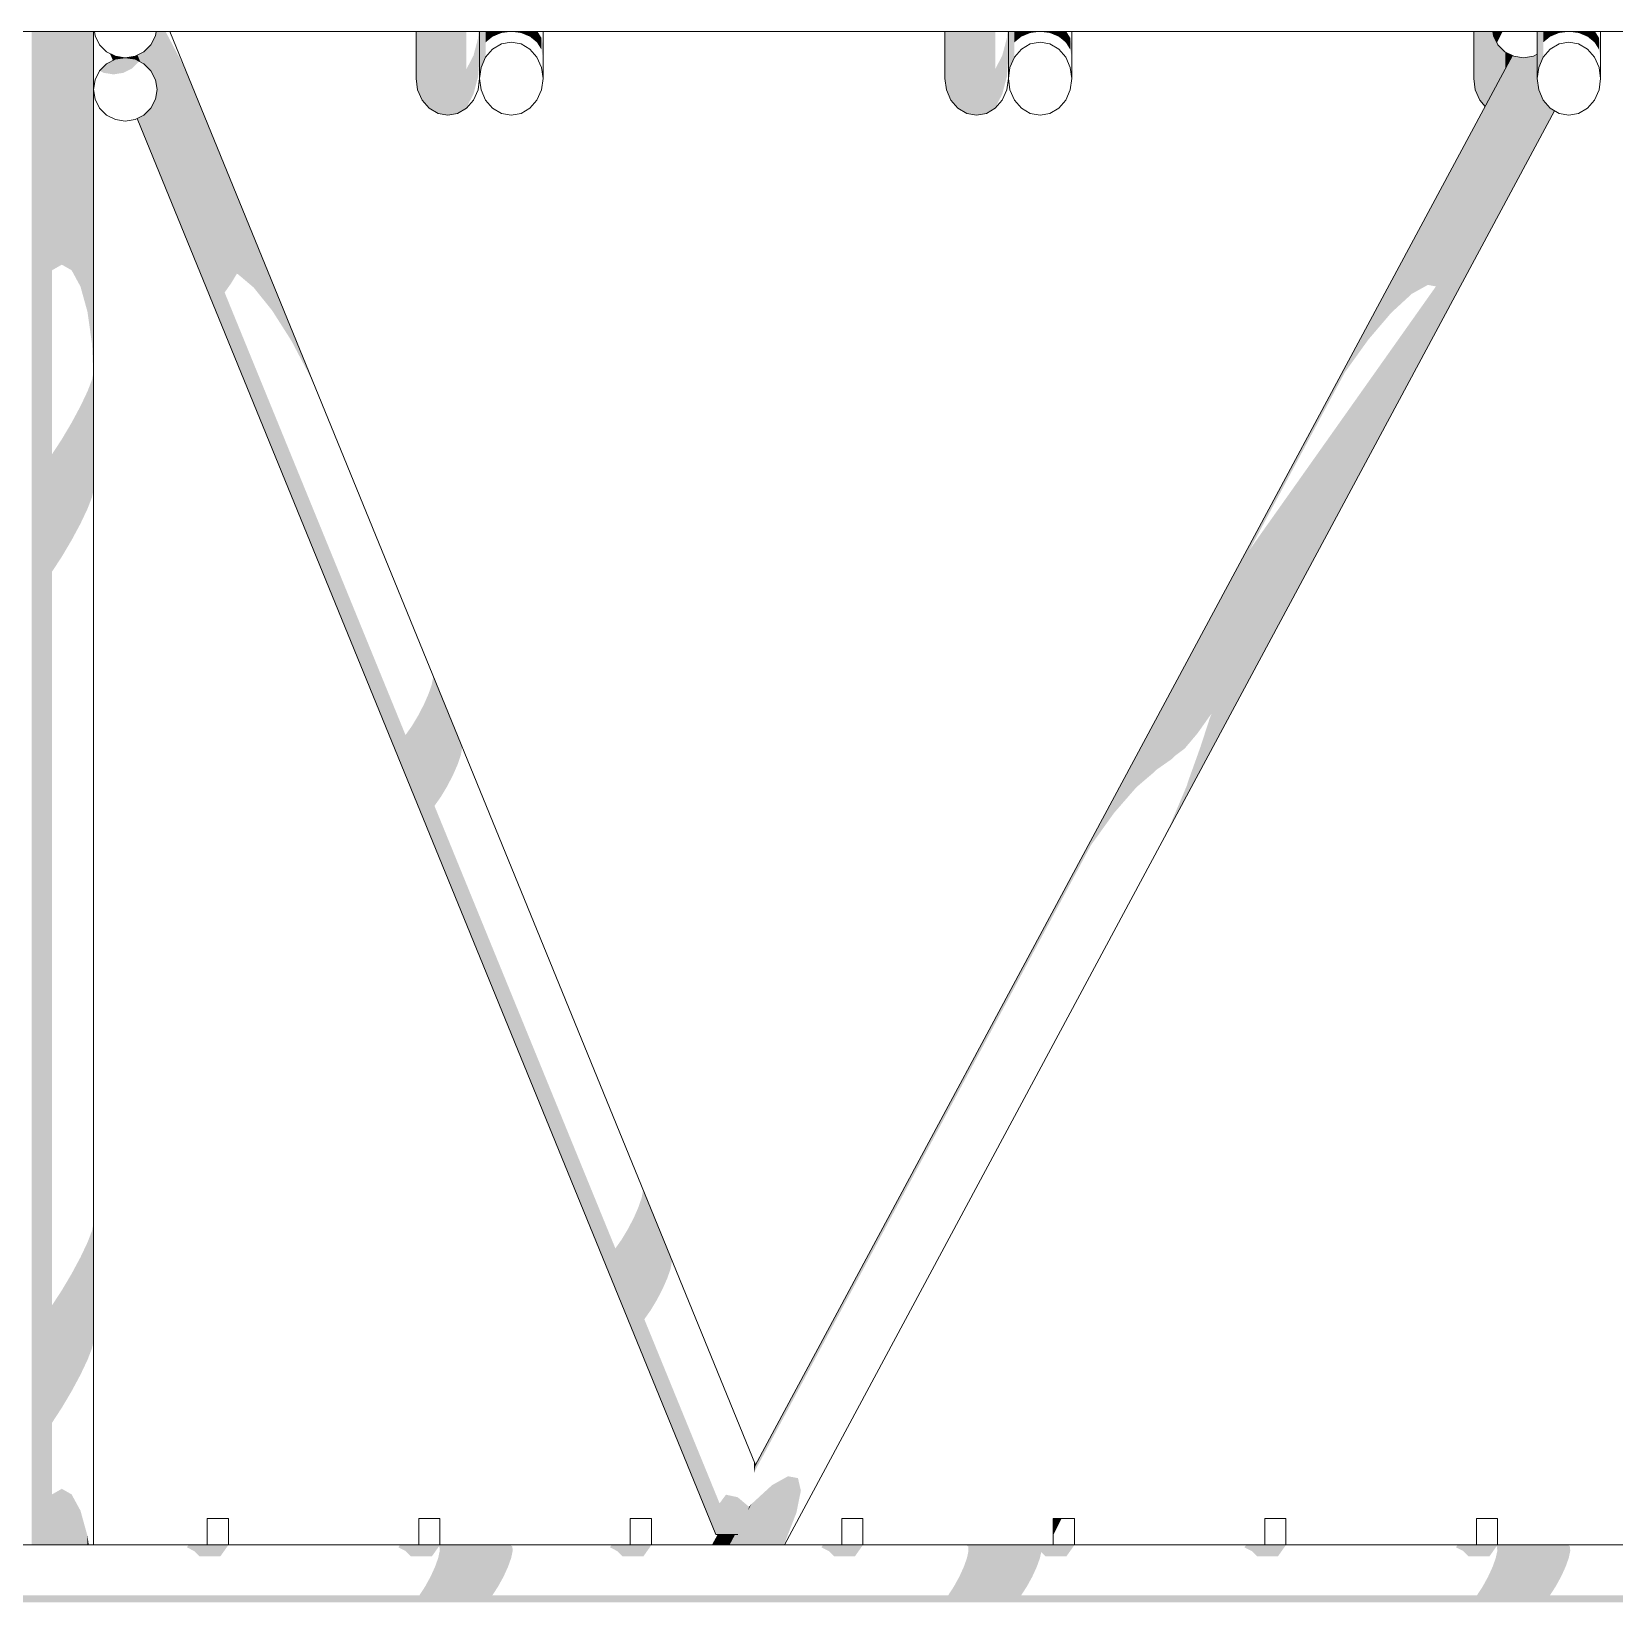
# Model space of a CAD drawing. Header units: millimetres. Extents: x -71878 to 121433, y -67383 to 83273.
# Drawn here: x 74932 to 77925, y -48564 to -45593 of the extents above; entities that cross this region are included whole.
import ezdxf

# ---------------------------------------------------------------- set-up
doc = ezdxf.new("R2010")
doc.units = ezdxf.units.MM
doc.header["$MEASUREMENT"] = 0
for name, color, linetype, lineweight in [('COLUMNAS_Pluma_Nº__1', 7, 'Continuous', 0), ('ENTIRADO_Pluma_Nº__21', 7, 'Continuous', 5), ('Vigas_Pluma_Nº__21', 7, 'Continuous', 5)]:
    doc.layers.add(name, color=color, linetype=linetype, lineweight=lineweight)
for name, color, linetype, lineweight, true_color in [('COLUMNAS_Pluma_Nº__3', 7, 'Continuous', 0, 0x646464), ('ENTIRADO_Pluma_Nº__3', 7, 'Continuous', 0, 0x646464), ('Vigas_Pluma_Nº__3', 7, 'Continuous', 0, 0x646464)]:
    doc.layers.add(name, color=color, linetype=linetype, lineweight=lineweight, true_color=true_color)

msp = doc.modelspace()

# ---------------------------------------------------------------- hatches: boundary and pattern name
at = {"layer": 'COLUMNAS_Pluma_Nº__3', "linetype": 'Continuous', "lineweight": 0, "true_color": 0x191919}
for points in [[(74932.416, -45592.573), (74932.417, -48455.379), (74940.939, -48455.379), (74940.939, -45592.573)], [(74940.939, -45592.573), (74940.939, -48455.379), (74954.213, -48455.379), (74954.213, -45592.573)], [(74970.939, -45592.573), (74954.213, -45592.573), (74954.213, -48455.379), (74970.939, -48455.379)], [(74989.48, -45592.573), (74970.939, -45592.573), (74970.939, -46043.983), (74989.48, -46033.376)], [(75008.021, -45592.573), (74989.48, -45592.573), (74989.48, -46033.376), (75008.021, -46043.983)], [(75024.747, -45592.573), (75008.021, -45592.573), (75008.021, -46043.983), (75024.747, -46074.767)], [(75038.021, -45592.573), (75024.747, -45592.573), (75024.747, -46074.766), (75038.021, -46122.713)], [(75046.543, -45592.573), (75038.021, -45592.573), (75038.021, -46122.713), (75046.543, -46183.129)], [(75046.543, -45592.573), (75046.543, -46183.129), (75049.006, -46239.282), (75046.543, -46251.02), (75046.543, -46473.194), (75049.48, -46459.194), (75049.48, -45592.573)], [(75158.021, -45617.252), (75148.654, -45626.619), (75322.088, -46051.05), (75352.173, -46076.489), (75161.626, -45610.177)], [(75161.626, -45610.177), (75352.173, -46076.489), (75387.215, -46120.087), (75171.659, -45592.573), (75167.803, -45592.573), (75166.543, -45600.526)], [(75184.737, -45592.573), (75171.659, -45592.573), (75387.216, -46120.087), (75423.785, -46177.577)], [(75185.813, -45592.573), (75184.737, -45592.573), (75423.785, -46177.577), (75458.303, -46243.331), (75215.477, -45649.082)], [(75087.896, -45637.498), (75081.769, -45634.376), (75086.916, -45646.971), (75090.931, -45644.925)], [(75090.939, -45639.048), (75087.896, -45637.498), (75090.939, -45644.921), (75100.978, -45643.331), (75099.802, -45640.452)], [(75109.48, -45641.985), (75099.802, -45640.452), (75100.978, -45643.331)], [(75109.48, -45641.985), (75116.372, -45643.076), (75115.534, -45641.026)], [(75115.534, -45641.026), (75116.372, -45643.076), (75128.021, -45644.921), (75137.981, -45649.996), (75132.562, -45636.734), (75128.021, -45639.048)], [(75144.747, -45630.526), (75132.562, -45636.734), (75137.981, -45649.996), (75144.747, -45653.444), (75158.021, -45666.718), (75166.543, -45683.444), (75169.48, -45701.985), (75166.615, -45720.071), (75309.264, -46069.164), (75320.366, -46050.678), (75322.088, -46051.05), (75148.654, -45626.619)], [(76300.938, -48305.446), (76298.76, -48317.863), (77736.873, -45639.314), (77735.198, -45639.048), (77732.792, -45637.822), (76300.835, -48304.903)], [(77416.152, -46236.671), (77460.156, -46175.296), (77747.06, -45640.927), (77736.874, -45639.313)], [(77460.158, -46175.294), (77503.703, -46124.252), (77763.459, -45640.445), (77753.739, -45641.985), (77747.06, -45640.927)], [(77763.459, -45640.445), (77503.703, -46124.252), (77542.525, -46088.541), (77779.463, -45647.234), (77779.463, -45635.388), (77772.28, -45639.048)], [(75244.563, -45716.663), (75215.477, -45649.082), (75458.303, -46243.331), (75487.389, -46310.912)], [(77542.525, -46088.541), (77572.823, -46071.657), (77780.042, -45685.703), (77779.463, -45681.489), (77779.462, -45647.234)], [(77518.345, -46173.125), (77094.363, -46962.81), (77112.895, -46948.849), (77137.302, -46919.83), (77140.944, -46914.68), (77786.548, -45712.214), (77782.399, -45702.838), (77780.042, -45685.703), (77572.823, -46071.657), (77588.038, -46074.565)], [(75309.264, -46069.165), (75166.615, -45720.071), (75166.542, -45720.527), (75158.02, -45737.253), (75155.773, -45739.5), (75297.376, -46086.044)], [(77796.196, -45728.171), (77143.353, -46944.121), (77120.288, -47008.348), (77116.75, -47019.576), (77804.929, -45737.812), (77804.195, -45737.382)], [(77786.548, -45712.214), (77140.944, -46914.68), (77164.109, -46881.919), (77160.788, -46890.248), (77143.518, -46943.451), (77143.353, -46944.121), (77796.196, -45728.171), (77790.922, -45722.098)], [(75131.905, -45757.069), (76226.333, -48435.379), (76231.185, -48435.379), (75135.92, -45755.023)], [(75135.92, -45755.023), (76231.184, -48435.379), (76241.883, -48435.379), (75144.771, -45750.502), (75144.747, -45750.526)], [(75144.771, -45750.502), (76241.883, -48435.379), (76257.381, -48435.379), (75155.773, -45739.499)], [(77086.452, -47091.355), (77051.724, -47159.325), (77812.538, -45742.276), (77811.195, -45741.489)], [(77804.929, -45737.812), (77116.75, -47019.576), (77089.238, -47084.436), (77086.452, -47091.355), (77811.195, -45741.489)], [(77430.133, -46297.876), (77058.826, -46989.451), (77087.938, -46969.011), (77094.363, -46962.81), (77518.345, -46173.125)], [(75046.543, -46251.02), (75038.021, -46273.105), (75038.021, -46495.278), (75046.543, -46473.194)], [(75024.747, -46301.113), (75008.021, -46332.304), (75008.021, -46554.477), (75024.747, -46523.287)], [(75038.021, -46273.105), (75024.747, -46301.113), (75024.747, -46523.287), (75038.021, -46495.278)], [(77021.775, -47021.863), (77052.901, -46995.276), (77058.826, -46989.451), (77430.133, -46297.876), (77348.504, -46413.316)], [(75008.021, -46332.304), (74989.48, -46363.623), (74989.48, -46585.797), (75008.021, -46554.477)], [(74989.48, -46363.623), (74970.939, -46392.005), (74970.939, -46614.179), (74989.48, -46585.797)], [(77281.45, -46508.145), (76979.619, -47070.318), (77021.775, -47021.863), (77348.504, -46413.316)], [(76935.808, -47131.333), (76952.383, -47108.272), (76979.62, -47070.317), (77281.45, -46508.145), (77235.533, -46573.081)], [(75690.165, -46807.148), (75691.585, -46814.224), (75746.349, -46948.243), (75744.928, -46941.167)], [(75689.217, -46827.148), (75683.293, -46844.653), (75738.056, -46978.672), (75743.981, -46961.166)], [(75691.585, -46814.224), (75689.217, -46827.148), (75743.981, -46961.166), (75746.349, -46948.243)], [(75674.391, -46865.027), (75663.383, -46886.276), (75718.147, -47020.294), (75729.154, -46999.046)], [(75674.391, -46865.027), (75729.154, -46999.046), (75738.056, -46978.672), (75683.293, -46844.653)], [(75663.383, -46886.276), (75651.348, -46906.319), (75706.111, -47040.337), (75718.147, -47020.294)], [(75651.349, -46906.317), (75639.46, -46923.196), (75694.222, -47057.217), (75706.112, -47040.335)], [(76086.064, -47798.32), (76080.139, -47815.826), (76134.903, -47949.844), (76140.828, -47932.339)], [(76086.064, -47798.32), (76140.828, -47932.339), (76143.196, -47919.416), (76088.432, -47785.397)], [(76087.012, -47778.321), (76088.432, -47785.397), (76143.196, -47919.416), (76141.775, -47912.339)], [(76071.238, -47836.2), (76126.001, -47970.219), (76134.903, -47949.844), (76080.139, -47815.826)], [(75049.48, -47847.014), (75046.543, -47861.013), (75046.543, -48083.187), (75049.48, -48069.187)], [(76060.23, -47857.448), (76048.195, -47877.491), (76102.958, -48011.51), (76114.994, -47991.467)], [(76071.238, -47836.2), (76060.23, -47857.448), (76114.994, -47991.467), (76126.001, -47970.219)], [(75038.021, -47883.098), (75024.747, -47911.106), (75024.747, -48133.28), (75038.021, -48105.271)], [(75038.021, -47883.098), (75038.021, -48105.271), (75046.543, -48083.187), (75046.543, -47861.013)], [(76048.196, -47877.49), (76036.309, -47894.366), (76091.073, -48028.385), (76102.959, -48011.509)], [(75024.747, -47911.106), (75008.021, -47942.297), (75008.021, -48164.47), (75024.747, -48133.28)], [(75008.021, -47942.297), (74989.48, -47973.616), (74989.48, -48195.79), (75008.021, -48164.47)], [(74989.48, -47973.616), (74970.939, -48001.999), (74970.939, -48224.172), (74989.48, -48195.79)], [(76294.466, -48286.008), (76298.447, -48299.349), (76300.938, -48305.446), (76300.835, -48304.903), (76301.603, -48303.474)], [(76298.447, -48299.349), (76298.76, -48317.863), (76300.938, -48305.446)], [(76271.769, -48455.379), (76293.003, -48455.379), (76362.815, -48325.35), (76332.516, -48342.235)], [(76293.003, -48455.379), (76313.742, -48455.379), (76381.624, -48328.946), (76362.815, -48325.35)], [(76313.742, -48455.379), (76331.958, -48455.379), (76387.103, -48352.668), (76381.624, -48328.946)], [(74989.48, -48349.096), (74970.939, -48359.703), (74970.939, -48455.379), (74989.48, -48455.379)], [(75008.021, -48359.703), (74989.48, -48349.096), (74989.48, -48455.379), (75008.021, -48455.379)], [(75024.747, -48390.487), (75008.021, -48359.703), (75008.021, -48455.379), (75024.747, -48455.379)], [(76245.466, -48360.256), (76233.358, -48376.583), (76257.381, -48435.379), (76267.459, -48435.379), (76274.184, -48430.536)], [(76267.648, -48365.046), (76245.465, -48360.257), (76274.183, -48430.536), (76284.706, -48406.791)], [(76252.121, -48455.379), (76271.769, -48455.379), (76332.516, -48342.235), (76293.694, -48377.946), (76287.43, -48389.614), (76284.706, -48406.791), (76274.183, -48430.536), (76267.46, -48435.379), (76262.858, -48435.379)], [(76289.172, -48383.246), (76267.648, -48365.046), (76284.706, -48406.791), (76287.43, -48389.614)], [(76331.958, -48455.379), (76345.867, -48455.379), (76378.716, -48394.197), (76387.103, -48352.668)], [(75038.021, -48438.433), (75024.747, -48390.487), (75024.747, -48455.379), (75038.021, -48455.379)], [(76287.43, -48389.614), (76293.694, -48377.946), (76289.172, -48383.247)], [(76345.867, -48455.379), (76354.107, -48455.379), (76357.283, -48449.465), (76378.716, -48394.197)], [(75038.021, -48438.433), (75038.021, -48455.379), (75040.411, -48455.379)], [(76220.045, -48455.379), (76224.928, -48455.379), (76235.665, -48435.379), (76230.783, -48435.379)], [(76224.928, -48455.379), (76235.98, -48455.379), (76246.718, -48435.379), (76235.665, -48435.379)], [(76246.718, -48435.379), (76235.98, -48455.379), (76252.12, -48455.379), (76262.858, -48435.379)], [(76354.107, -48455.379), (76354.272, -48455.379), (76357.283, -48449.465)]]:
    msp.add_hatch(color=250, dxfattribs=at).paths.add_polyline_path(points)
at = {"layer": 'ENTIRADO_Pluma_Nº__3', "linetype": 'Continuous', "lineweight": 0, "true_color": 0x191919}
msp.add_hatch(color=250, dxfattribs=at).paths.add_polyline_path([(76864.499, -48405.379), (76864.499, -48436.437), (76880.145, -48405.379)])
at = {"layer": 'Vigas_Pluma_Nº__3', "linetype": 'Continuous', "lineweight": 0, "true_color": 0x191919}
for points in [[(75659.463, -45592.573), (75659.463, -45681.489), (75662.399, -45702.838), (75662.399, -45592.573)], [(75662.399, -45592.573), (75662.399, -45702.838), (75670.922, -45722.098), (75670.922, -45592.573)], [(75670.922, -45592.573), (75670.922, -45722.098), (75684.195, -45737.382), (75684.195, -45592.573)], [(75684.195, -45592.573), (75684.195, -45737.382), (75700.922, -45747.195), (75700.922, -45592.573)], [(75700.922, -45592.573), (75700.922, -45747.195), (75719.463, -45750.576), (75719.463, -45592.573)], [(75719.463, -45592.573), (75719.463, -45750.576), (75738.004, -45747.195), (75738.004, -45592.573)], [(75738.004, -45592.573), (75738.004, -45747.195), (75754.73, -45737.382), (75754.73, -45592.573)], [(75776.526, -45605.411), (75768.004, -45637.705), (75768.004, -45710.651), (75776.526, -45678.356)], [(75779.463, -45592.573), (75777.579, -45592.573), (75776.526, -45605.41), (75776.526, -45678.356), (75779.463, -45642.557)], [(75779.463, -45592.573), (75779.463, -45681.489), (75782.399, -45660.14), (75782.399, -45592.573)], [(75782.399, -45660.14), (75790.922, -45640.881), (75790.922, -45592.573), (75782.399, -45592.573)], [(75790.922, -45592.573), (75790.921, -45612.862), (75804.196, -45601.972), (75804.195, -45592.573)], [(75804.195, -45592.573), (75804.195, -45601.972), (75820.922, -45594.981), (75820.922, -45592.573)], [(75820.922, -45594.981), (75839.463, -45592.573), (75820.922, -45592.573)], [(75858.004, -45592.573), (75839.463, -45592.572), (75858.004, -45594.981)], [(75858.004, -45594.981), (75874.73, -45601.972), (75874.73, -45592.573), (75858.004, -45592.573)], [(75874.73, -45592.573), (75874.73, -45601.972), (75888.004, -45612.861), (75888.004, -45592.573)], [(75888.004, -45592.573), (75888.004, -45612.861), (75896.526, -45626.582), (75896.526, -45604.346), (75889.213, -45592.573)], [(75896.526, -45604.346), (75896.526, -45626.582), (75899.463, -45641.792), (75899.463, -45619.556)], [(76662.399, -45592.573), (76659.463, -45592.573), (76659.463, -45681.489), (76662.399, -45702.838)], [(76662.399, -45702.838), (76670.922, -45722.098), (76670.922, -45592.573), (76662.399, -45592.573)], [(76670.922, -45722.098), (76684.196, -45737.382), (76684.196, -45592.573), (76670.922, -45592.573)], [(76684.196, -45592.573), (76684.196, -45737.382), (76700.922, -45747.195), (76700.922, -45592.573)], [(76700.922, -45592.573), (76700.922, -45747.195), (76719.463, -45750.576), (76719.463, -45592.573)], [(76719.463, -45750.576), (76738.004, -45747.195), (76738.004, -45592.573), (76719.463, -45592.573)], [(76738.004, -45747.195), (76754.73, -45737.382), (76754.73, -45592.573), (76738.004, -45592.573)], [(76776.526, -45605.41), (76768.004, -45637.705), (76768.004, -45710.651), (76776.526, -45678.356)], [(76779.463, -45592.573), (76777.579, -45592.573), (76776.526, -45605.41), (76776.526, -45678.356), (76779.463, -45642.557)], [(76782.399, -45592.573), (76779.463, -45592.573), (76779.463, -45681.489), (76782.399, -45660.14)], [(76790.922, -45592.573), (76782.399, -45592.573), (76782.399, -45660.14), (76790.922, -45640.881)], [(76790.922, -45592.573), (76790.921, -45612.862), (76804.196, -45601.972), (76804.195, -45592.573)], [(76804.195, -45592.573), (76804.195, -45601.972), (76820.922, -45594.981), (76820.922, -45592.573)], [(76820.922, -45592.573), (76820.922, -45594.981), (76839.463, -45592.572)], [(76858.004, -45592.573), (76839.463, -45592.572), (76858.004, -45594.981)], [(76858.004, -45594.981), (76874.73, -45601.972), (76874.73, -45592.573), (76858.004, -45592.573)], [(76874.73, -45592.573), (76874.73, -45601.972), (76888.004, -45612.861), (76888.004, -45592.573)], [(76888.004, -45592.573), (76888.004, -45612.861), (76896.526, -45626.582), (76896.526, -45604.346), (76889.213, -45592.573)], [(76896.526, -45604.346), (76896.526, -45626.582), (76899.463, -45641.792), (76899.463, -45619.556)], [(77659.463, -45681.489), (77662.399, -45702.838), (77662.399, -45592.573), (77659.463, -45592.573)], [(77662.399, -45592.573), (77662.399, -45702.838), (77670.922, -45722.098), (77670.922, -45592.573)], [(77670.922, -45592.573), (77670.922, -45722.098), (77681.194, -45733.926), (77684.195, -45728.335), (77684.195, -45592.573)], [(77695.416, -45592.573), (77684.195, -45592.573), (77684.195, -45728.335), (77700.922, -45697.182), (77700.922, -45608.859), (77696.675, -45600.526)], [(77695.416, -45592.573), (77696.675, -45600.526), (77703.327, -45613.581), (77713.911, -45592.573)], [(77700.922, -45697.182), (77719.463, -45662.648), (77719.463, -45631.031), (77718.472, -45630.526), (77705.198, -45617.252), (77700.922, -45608.859)], [(77779.463, -45592.573), (77779.463, -45681.489), (77782.399, -45660.14), (77782.399, -45592.573)], [(77782.399, -45592.573), (77782.399, -45660.14), (77790.922, -45640.881), (77790.922, -45592.573)], [(77790.922, -45592.573), (77790.922, -45612.861), (77804.195, -45601.972), (77804.195, -45592.573)], [(77804.195, -45592.573), (77804.195, -45601.972), (77820.921, -45594.981), (77820.922, -45592.573)], [(77820.922, -45592.573), (77820.922, -45594.981), (77839.463, -45592.572)], [(77858.004, -45592.573), (77839.463, -45592.572), (77858.004, -45594.981)], [(77858.004, -45592.573), (77858.004, -45594.981), (77874.73, -45601.972), (77874.73, -45592.573)], [(77874.73, -45601.972), (77888.004, -45612.861), (77888.004, -45592.573), (77874.73, -45592.573)], [(77888.004, -45592.573), (77888.004, -45612.861), (77896.526, -45626.582), (77896.526, -45604.346), (77889.213, -45592.573)], [(77896.526, -45604.346), (77896.526, -45626.582), (77899.463, -45641.792), (77899.463, -45619.556)], [(75061.048, -45666.608), (75068.696, -45670.505), (75087.237, -45673.441), (75105.778, -45670.505), (75122.504, -45661.982), (75135.668, -45648.818), (75128.021, -45644.921), (75109.48, -45641.985), (75090.939, -45644.921), (75074.213, -45653.444)], [(75768.004, -45637.705), (75754.73, -45663.334), (75754.73, -45736.28), (75768.004, -45710.651)], [(76768.004, -45710.651), (76768.004, -45637.705), (76754.73, -45663.334), (76754.73, -45736.28)], [(77719.463, -45631.031), (77719.463, -45662.648), (77732.792, -45637.822)], [(75227.067, -48458.315), (75302.422, -48458.315), (75304.499, -48455.379), (75229.143, -48455.379)], [(75627.067, -48458.315), (75702.422, -48458.315), (75702.82, -48457.753), (75703.558, -48458.315), (75841.555, -48458.315), (75837.702, -48455.379), (75629.143, -48455.379)], [(76029.143, -48455.379), (76027.067, -48458.315), (76102.422, -48458.315), (76104.499, -48455.379)], [(76427.067, -48458.315), (76502.422, -48458.315), (76504.499, -48455.379), (76429.143, -48455.379)], [(76699.706, -48455.379), (76703.558, -48458.315), (76902.422, -48458.315), (76904.499, -48455.379)], [(77229.143, -48455.379), (77227.067, -48458.315), (77302.422, -48458.315), (77304.499, -48455.379)], [(77627.067, -48458.315), (77702.422, -48458.315), (77702.82, -48457.753), (77703.558, -48458.315), (77841.555, -48458.315), (77837.702, -48455.379), (77629.143, -48455.379)], [(75227.067, -48458.315), (75226, -48459.824), (75239.766, -48466.838), (75296.396, -48466.838), (75302.422, -48458.315)], [(75239.766, -48466.838), (75249.507, -48476.58), (75289.508, -48476.58), (75296.396, -48466.838)], [(75626, -48459.824), (75639.766, -48466.838), (75696.396, -48466.838), (75702.422, -48458.315), (75627.067, -48458.315)], [(75639.766, -48466.838), (75649.508, -48476.58), (75689.507, -48476.58), (75696.396, -48466.838)], [(75701.205, -48480.112), (75695.23, -48496.838), (75833.226, -48496.838), (75839.202, -48480.112)], [(75701.205, -48480.112), (75839.202, -48480.112), (75842.071, -48466.838), (75704.075, -48466.838)], [(75703.558, -48458.315), (75704.075, -48466.838), (75842.071, -48466.838), (75841.555, -48458.315)], [(76026, -48459.824), (76039.766, -48466.838), (76096.396, -48466.838), (76102.422, -48458.315), (76027.067, -48458.315)], [(76096.396, -48466.838), (76039.766, -48466.838), (76049.507, -48476.58), (76089.508, -48476.579)], [(76439.766, -48466.838), (76496.396, -48466.838), (76502.422, -48458.315), (76427.067, -48458.315), (76426, -48459.824)], [(76449.507, -48476.58), (76489.508, -48476.58), (76496.396, -48466.838), (76439.766, -48466.838)], [(76701.205, -48480.112), (76695.23, -48496.838), (76833.226, -48496.838), (76839.202, -48480.112)], [(76701.205, -48480.112), (76839.202, -48480.112), (76841.661, -48468.734), (76849.508, -48476.58), (76889.507, -48476.58), (76896.396, -48466.838), (76704.075, -48466.838)], [(76704.075, -48466.838), (76896.396, -48466.838), (76902.422, -48458.315), (76703.558, -48458.315)], [(77227.067, -48458.315), (77226, -48459.824), (77239.766, -48466.838), (77296.396, -48466.838), (77302.422, -48458.315)], [(77239.766, -48466.838), (77249.507, -48476.58), (77289.508, -48476.58), (77296.396, -48466.838)], [(77639.766, -48466.838), (77696.396, -48466.838), (77702.422, -48458.315), (77627.067, -48458.315), (77626, -48459.824)], [(77639.766, -48466.838), (77649.508, -48476.58), (77689.507, -48476.58), (77696.396, -48466.838)], [(77701.205, -48480.112), (77695.23, -48496.838), (77833.226, -48496.838), (77839.202, -48480.112)], [(77704.075, -48466.838), (77701.205, -48480.112), (77839.202, -48480.112), (77842.071, -48466.838)], [(77703.558, -48458.315), (77704.075, -48466.838), (77842.072, -48466.838), (77841.555, -48458.315)], [(75686.734, -48515.379), (75676.549, -48533.92), (75814.545, -48533.92), (75824.73, -48515.379)], [(75695.23, -48496.838), (75686.734, -48515.379), (75824.73, -48515.379), (75833.226, -48496.838)], [(76686.734, -48515.379), (76676.549, -48533.919), (76814.545, -48533.92), (76824.73, -48515.379)], [(76695.23, -48496.838), (76686.734, -48515.379), (76824.73, -48515.379), (76833.226, -48496.838)], [(77686.734, -48515.379), (77676.549, -48533.92), (77814.546, -48533.92), (77824.73, -48515.379)], [(77695.23, -48496.838), (77686.734, -48515.379), (77824.73, -48515.379), (77833.226, -48496.838)], [(75676.549, -48533.92), (75665.672, -48550.646), (75803.669, -48550.646), (75814.545, -48533.92)], [(76676.549, -48533.92), (76665.672, -48550.646), (76803.669, -48550.646), (76814.546, -48533.92)], [(77676.549, -48533.919), (77665.672, -48550.646), (77803.669, -48550.645), (77814.545, -48533.92)], [(81617.322, -48550.646), (68296.715, -48550.646), (68296.715, -48563.92), (81617.322, -48563.92)]]:
    msp.add_hatch(color=250, dxfattribs=at).paths.add_polyline_path(points)

# ---------------------------------------------------------------- linework, layer by layer
at = {"layer": 'COLUMNAS_Pluma_Nº__1', "linetype": 'Continuous'}
for p, q in [((75049.48, -45592.573), (75049.48, -48455.379)), ((75193.857, -45592.573), (76301.603, -48303.474)), ((75081.769, -45634.376), (75086.916, -45646.971)), ((77732.792, -45637.822), (76300.834, -48304.906)), ((75131.905, -45757.069), (76226.333, -48435.379)), ((77812.538, -45742.276), (76355.873, -48455.379)), ((76230.783, -48435.379), (76220.045, -48455.379)), ((76231.185, -48435.379), (76226.333, -48435.379)), ((76241.883, -48435.379), (76231.185, -48435.379)), ((76257.381, -48435.379), (76241.883, -48435.379)), ((76267.575, -48435.379), (76257.381, -48435.379))]:
    msp.add_line(p, q, dxfattribs=at)
at = {"layer": 'ENTIRADO_Pluma_Nº__21', "linetype": 'Continuous'}
for p, q in [((67358.909, -45592.573), (82620.051, -45592.573)), ((75264.499, -48405.379), (75264.499, -48455.379)), ((75304.499, -48405.379), (75264.499, -48405.379)), ((75304.499, -48455.379), (75304.499, -48405.379)), ((75664.499, -48405.379), (75664.499, -48455.379)), ((75704.499, -48405.379), (75664.499, -48405.379)), ((75704.499, -48455.379), (75704.499, -48405.379)), ((76064.499, -48405.379), (76064.499, -48455.379)), ((76104.499, -48405.379), (76064.499, -48405.379)), ((76104.499, -48455.379), (76104.499, -48405.379)), ((76464.499, -48405.379), (76464.499, -48455.379)), ((76504.499, -48405.379), (76464.499, -48405.379)), ((76504.499, -48455.379), (76504.499, -48405.379)), ((76864.499, -48405.379), (76864.499, -48455.379)), ((76904.499, -48405.379), (76864.499, -48405.379)), ((76904.499, -48455.379), (76904.499, -48405.379)), ((77264.499, -48405.379), (77264.499, -48455.379)), ((77304.499, -48405.379), (77264.499, -48405.379)), ((77304.499, -48455.379), (77304.499, -48405.379)), ((77664.499, -48405.379), (77664.499, -48455.379)), ((77704.499, -48405.379), (77664.499, -48405.379)), ((77704.499, -48455.379), (77704.499, -48405.379)), ((75264.499, -48455.379), (75304.499, -48455.379)), ((75664.499, -48455.379), (75704.499, -48455.379)), ((76064.499, -48455.379), (76104.499, -48455.379)), ((76464.499, -48455.379), (76504.499, -48455.379)), ((76864.499, -48455.379), (76904.499, -48455.379)), ((77264.499, -48455.379), (77304.499, -48455.379)), ((77664.499, -48455.379), (77704.499, -48455.379))]:
    msp.add_line(p, q, dxfattribs=at)
at = {"layer": 'Vigas_Pluma_Nº__21', "linetype": 'Continuous'}
for p, q in [((75052.417, -45600.526), (75051.157, -45592.573)), ((75060.939, -45617.252), (75052.417, -45600.526)), ((75166.543, -45600.526), (75158.021, -45617.252)), ((75167.803, -45592.573), (75166.543, -45600.526)), ((75659.463, -45681.489), (75659.463, -45592.573)), ((75779.463, -45681.489), (75779.463, -45592.573)), ((75820.922, -45615.783), (75839.463, -45612.402)), ((75839.463, -45612.402), (75858.004, -45615.783)), ((75899.463, -45681.489), (75899.463, -45592.573)), ((76659.463, -45592.573), (76659.463, -45681.489)), ((76779.463, -45681.489), (76779.463, -45592.573)), ((76820.922, -45615.783), (76839.463, -45612.402)), ((76839.463, -45612.402), (76858.004, -45615.783)), ((76899.463, -45681.489), (76899.463, -45592.573)), ((77659.463, -45681.489), (77659.463, -45592.573)), ((77696.675, -45600.526), (77695.416, -45592.573)), ((77705.198, -45617.252), (77696.675, -45600.526)), ((77779.463, -45592.573), (77779.463, -45681.489)), ((77839.463, -45612.402), (77820.922, -45615.783)), ((77858.004, -45615.783), (77839.463, -45612.402)), ((77899.463, -45592.573), (77899.463, -45681.489)), ((75074.213, -45630.526), (75060.939, -45617.252)), ((75090.939, -45639.048), (75074.213, -45630.526)), ((75109.48, -45641.985), (75090.939, -45639.048)), ((75090.939, -45644.921), (75109.48, -45641.985)), ((75128.021, -45639.048), (75109.48, -45641.985)), ((75109.48, -45641.985), (75128.021, -45644.921)), ((75144.747, -45630.526), (75128.021, -45639.048)), ((75158.021, -45617.252), (75144.747, -45630.526)), ((75782.399, -45660.14), (75790.922, -45640.881)), ((75790.922, -45640.881), (75804.195, -45625.596)), ((75804.195, -45625.596), (75820.922, -45615.783)), ((75858.004, -45615.783), (75874.73, -45625.596)), ((75874.73, -45625.596), (75888.004, -45640.881)), ((75888.004, -45640.881), (75896.526, -45660.14)), ((76782.399, -45660.14), (76790.922, -45640.881)), ((76790.922, -45640.881), (76804.195, -45625.596)), ((76804.195, -45625.596), (76820.922, -45615.783)), ((76858.004, -45615.783), (76874.73, -45625.596)), ((76874.73, -45625.596), (76888.004, -45640.881)), ((76888.004, -45640.881), (76896.526, -45660.14)), ((77718.472, -45630.526), (77705.198, -45617.252)), ((77735.198, -45639.048), (77718.472, -45630.526)), ((77753.739, -45641.985), (77735.198, -45639.048)), ((77772.28, -45639.048), (77753.739, -45641.985)), ((77779.463, -45635.388), (77772.28, -45639.048)), ((77790.922, -45640.881), (77782.399, -45660.14)), ((77804.195, -45625.596), (77790.922, -45640.881)), ((77820.922, -45615.783), (77804.195, -45625.596)), ((77874.73, -45625.596), (77858.004, -45615.783)), ((77888.004, -45640.881), (77874.73, -45625.596)), ((77896.526, -45660.14), (77888.004, -45640.881)), ((75052.417, -45683.444), (75060.939, -45666.718)), ((75060.939, -45666.718), (75074.213, -45653.444)), ((75074.213, -45653.444), (75090.939, -45644.921)), ((75128.021, -45644.921), (75144.747, -45653.444)), ((75144.747, -45653.444), (75158.021, -45666.718)), ((75158.021, -45666.718), (75166.543, -45683.444)), ((75779.463, -45681.489), (75782.399, -45660.14)), ((75896.526, -45660.14), (75899.463, -45681.489)), ((76779.463, -45681.489), (76782.399, -45660.14)), ((76896.526, -45660.14), (76899.463, -45681.489)), ((77782.399, -45660.14), (77779.463, -45681.489)), ((77899.463, -45681.489), (77896.526, -45660.14)), ((75049.48, -45701.985), (75052.417, -45683.444)), ((75052.417, -45720.526), (75049.48, -45701.985)), ((75166.543, -45683.444), (75169.48, -45701.985)), ((75169.48, -45701.985), (75166.543, -45720.526)), ((75659.463, -45681.489), (75662.399, -45702.838)), ((75662.399, -45702.838), (75670.922, -45722.098)), ((75768.004, -45722.098), (75776.526, -45702.838)), ((75776.526, -45702.838), (75779.463, -45681.489)), ((75782.399, -45702.838), (75779.463, -45681.489)), ((75790.922, -45722.098), (75782.399, -45702.838)), ((75896.526, -45702.838), (75888.004, -45722.098)), ((75899.463, -45681.489), (75896.526, -45702.838)), ((76662.399, -45702.838), (76659.463, -45681.489)), ((76670.922, -45722.098), (76662.399, -45702.838)), ((76776.526, -45702.838), (76768.004, -45722.098)), ((76779.463, -45681.489), (76776.526, -45702.838)), ((76782.399, -45702.838), (76779.463, -45681.489)), ((76790.922, -45722.098), (76782.399, -45702.838)), ((76896.526, -45702.838), (76888.004, -45722.098)), ((76899.463, -45681.489), (76896.526, -45702.838)), ((77659.463, -45681.489), (77662.399, -45702.838)), ((77662.399, -45702.838), (77670.922, -45722.098)), ((77779.463, -45681.489), (77782.399, -45702.838)), ((77782.399, -45702.838), (77790.922, -45722.098)), ((77888.004, -45722.098), (77896.526, -45702.838)), ((77896.526, -45702.838), (77899.463, -45681.489)), ((75060.939, -45737.252), (75052.417, -45720.526)), ((75166.543, -45720.526), (75158.021, -45737.252)), ((75670.922, -45722.098), (75684.195, -45737.382)), ((75754.73, -45737.382), (75768.004, -45722.098)), ((75804.195, -45737.382), (75790.922, -45722.098)), ((75888.004, -45722.098), (75874.73, -45737.382)), ((76684.195, -45737.382), (76670.922, -45722.098)), ((76768.004, -45722.098), (76754.73, -45737.382)), ((76804.195, -45737.382), (76790.922, -45722.098)), ((76888.004, -45722.098), (76874.73, -45737.382)), ((77670.922, -45722.098), (77681.194, -45733.926)), ((77790.922, -45722.098), (77804.195, -45737.382)), ((77874.73, -45737.382), (77888.004, -45722.098)), ((75074.213, -45750.526), (75060.939, -45737.252)), ((75090.939, -45759.048), (75074.213, -45750.526)), ((75109.48, -45761.985), (75090.939, -45759.048)), ((75128.021, -45759.048), (75109.48, -45761.985)), ((75144.747, -45750.526), (75128.021, -45759.048)), ((75158.021, -45737.252), (75144.747, -45750.526)), ((75684.195, -45737.382), (75700.922, -45747.195)), ((75700.922, -45747.195), (75719.463, -45750.576)), ((75719.463, -45750.576), (75738.004, -45747.195)), ((75738.004, -45747.195), (75754.73, -45737.382)), ((75820.922, -45747.195), (75804.195, -45737.382)), ((75839.463, -45750.576), (75820.922, -45747.195)), ((75858.004, -45747.195), (75839.463, -45750.576)), ((75874.73, -45737.382), (75858.004, -45747.195)), ((76700.922, -45747.195), (76684.195, -45737.382)), ((76719.463, -45750.576), (76700.922, -45747.195)), ((76738.004, -45747.195), (76719.463, -45750.576)), ((76754.73, -45737.382), (76738.004, -45747.195)), ((76820.922, -45747.195), (76804.195, -45737.382)), ((76839.463, -45750.576), (76820.922, -45747.195)), ((76858.004, -45747.195), (76839.463, -45750.576)), ((76874.73, -45737.382), (76858.004, -45747.195)), ((77804.195, -45737.382), (77820.922, -45747.195)), ((77820.922, -45747.195), (77839.463, -45750.576)), ((77839.463, -45750.576), (77858.004, -45747.195)), ((77858.004, -45747.195), (77874.73, -45737.382)), ((74904.499, -48455.379), (75264.499, -48455.379)), ((75304.499, -48455.379), (75664.499, -48455.379)), ((75704.499, -48455.379), (76064.499, -48455.379)), ((76104.499, -48455.379), (76464.499, -48455.379)), ((76504.499, -48455.379), (76864.499, -48455.379)), ((76904.499, -48455.379), (77264.499, -48455.379)), ((77304.499, -48455.379), (77664.499, -48455.379)), ((77704.499, -48455.379), (78064.499, -48455.379))]:
    msp.add_line(p, q, dxfattribs=at)

doc.saveas('drawing.dxf')
